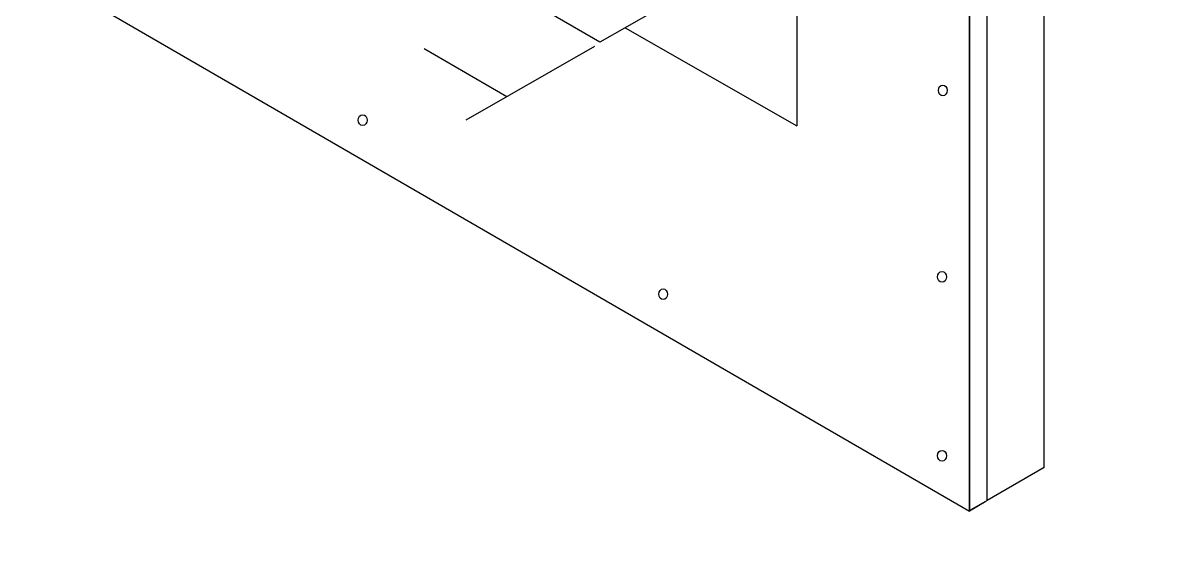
# Model space of a CAD drawing. Extents: x -1140 to 5605, y -816 to 2382.
# Drawn here: x 227.7 to 561.6, y -184.9 to -29.3 of the extents above; entities that cross this region are included whole.
import ezdxf

# ---------------------------------------------------------------- set-up
doc = ezdxf.new("R2010")
doc.units = 0
doc.header["$MEASUREMENT"] = 0
for name, color, linetype, lineweight in [('G-ANNO-TTLB', 7, 'Continuous', 0), ('TYVEK', 7, 'Continuous', 0), ('wall scratch', 7, 'Continuous', 0)]:
    doc.layers.add(name, color=color, linetype=linetype, lineweight=lineweight)

# ---------------------------------------------------------------- blocks, each defined once
blk = doc.blocks.new('Block_35')
at = {"layer": 'wall scratch', "color": 18, "lineweight": 25, "true_color": 0x000000}
for points in [[(238.33, -17.26)], [(507.2, -172.91)]]:
    blk.add_lwpolyline(points, dxfattribs=at)
blk = doc.blocks.new('Block_36')
at = {"layer": 'wall scratch', "color": 18, "lineweight": 25, "true_color": 0x000000}
for centre in [(498.9, -49.28), (327.92, -58.04), (498.69, -104.24), (416.48, -109.35), (498.69, -156.98)]:
    blk.add_ellipse(centre, major_axis=(0, 1.59), ratio=0.812499, dxfattribs=at)

msp = doc.modelspace()

# ---------------------------------------------------------------- hatches: boundary and pattern name
at = {"layer": 'G-ANNO-TTLB', "true_color": 0xff00ff, "transparency": 33554687}
h = msp.add_hatch(color=6, dxfattribs=at)
edge = h.paths.add_edge_path()
edge.add_spline(control_points=[(1815.43, -731.7), (1815.43, -731.7), (-1114.08, -731.7), (-1114.08, -731.7), (-1114.08, -731.7), (-1114.08, 1725.3), (-1114.08, 1725.3), (-1114.08, 1725.3), (1815.43, 1725.3), (1815.43, 1725.3), (1815.43, 1725.3), (1815.43, -731.7), (1815.43, -731.7)], knot_values=[0, 0, 0, 0, 1, 1, 1, 2, 2, 2, 3, 3, 3, 4, 4, 4, 4], degree=3, periodic=0)
edge = h.paths.add_edge_path()
edge.add_spline(control_points=[(-1105.08, 1716.3), (-1105.08, 1716.3), (-1105.08, -722.7), (-1105.08, -722.7), (-1105.08, -722.7), (1806.43, -722.7), (1806.43, -722.7), (1806.43, -722.7), (1806.43, 1716.3), (1806.43, 1716.3), (1806.43, 1716.3), (-1105.08, 1716.3), (-1105.08, 1716.3)], knot_values=[0, 0, 0, 0, 1, 1, 1, 2, 2, 2, 3, 3, 3, 4, 4, 4, 4], degree=3, periodic=0)
edge.add_line((-1105.08, 1716.3), (-1105.08, 1716.3))

# ---------------------------------------------------------------- linework, layer by layer
at = {"layer": 'G-ANNO-TTLB'}
for points in [[(1815.43, -731.7), (1815.43, -731.7), (-1114.08, -731.7), (-1114.08, -731.7), (-1114.08, -731.7), (-1114.08, 1725.3), (-1114.08, 1725.3), (-1114.08, 1725.3), (1815.43, 1725.3), (1815.43, 1725.3), (1815.43, 1725.3), (1815.43, -731.7), (1815.43, -731.7)], [(-1105.08, 1716.3), (-1105.08, 1716.3), (-1105.08, -722.7), (-1105.08, -722.7), (-1105.08, -722.7), (1806.43, -722.7), (1806.43, -722.7), (1806.43, -722.7), (1806.43, 1716.3), (1806.43, 1716.3), (1806.43, 1716.3), (-1105.08, 1716.3), (-1105.08, 1716.3)]]:
    msp.add_open_spline(points, degree=3, knots=[0, 0, 0, 0, 1, 1, 1, 2, 2, 2, 3, 3, 3, 4, 4, 4, 4], dxfattribs=at)
at = {"layer": 'TYVEK', "color": 4, "lineweight": 25, "true_color": 0x00ffff}
for p in [(455.85, -1.08), (405.25, -30.83)]:
    msp.add_line(p, (455.85, -59.74), dxfattribs=at)
at = {"layer": 'TYVEK', "color": 1, "lineweight": 25, "true_color": 0xff0000}
for p, q in [((396.27, -36.33), (358.28, -58.05)), ((370.39, -51.2), (346.03, -36.98))]:
    msp.add_line(p, q, dxfattribs=at)
at = {"layer": 'TYVEK', "color": 4, "lineweight": 30, "true_color": 0x00ffff}
msp.add_lwpolyline([(310.77, 61.14), (437.58, -12.36), (397.78, -35.1), (271.38, 38.16)], close=True, dxfattribs=at)
at = {"layer": 'TYVEK', "color": 1, "lineweight": 25, "true_color": 0xff0000}
msp.add_lwpolyline([(246.57, -47.01)], dxfattribs=at)
at = {"layer": 'wall scratch', "color": 33, "lineweight": 25, "true_color": 0xcc9966}
for q in [(528.82, 264.08), (512.02, -170.13)]:
    msp.add_line((528.82, -160.41), q, dxfattribs=at)
at = {"layer": 'wall scratch', "color": 2, "lineweight": 25, "true_color": 0xffff00}
for p, q in [((512.01, -170.13), (512.01, 254.36)), ((506.8, 251.22), (506.8, -173.27)), ((506.8, -173.27), (506.8, 193.43)), ((237.93, -17.61), (506.8, -173.27)), ((512.01, -170.13), (507.2, -172.91)), ((511.61, -170.49), (506.8, -173.27))]:
    msp.add_line(p, q, dxfattribs=at)

# ---------------------------------------------------------------- block references
at = {"layer": 'wall scratch'}
for name in ['Block_36', 'Block_35']:
    msp.add_blockref(name, (0, 0), dxfattribs=at)

doc.saveas('drawing.dxf')
